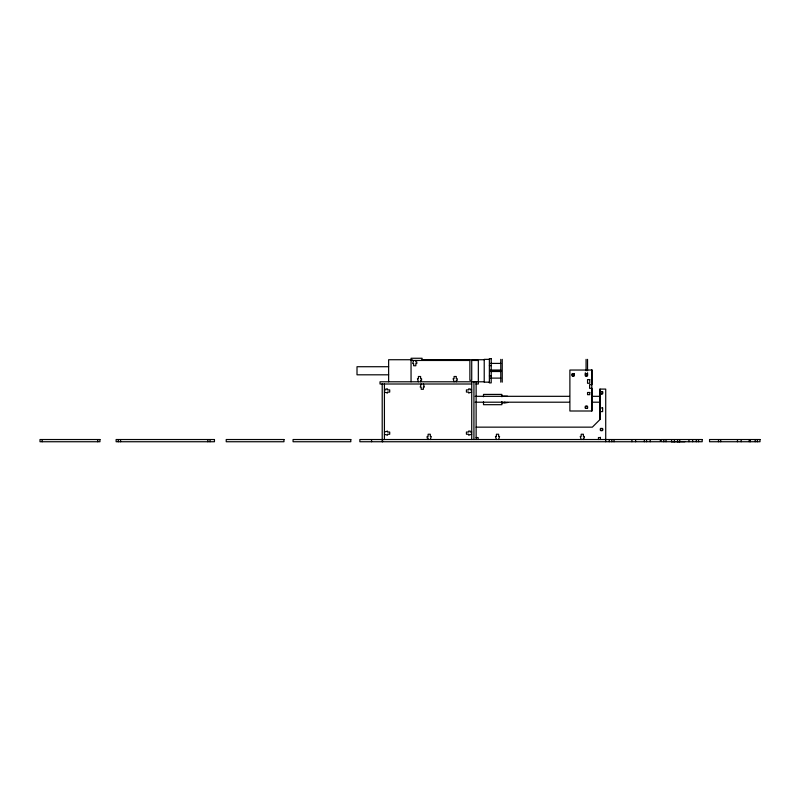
<?xml version="1.0" encoding="UTF-8"?>
<svg xmlns="http://www.w3.org/2000/svg" width="800" height="800" viewBox="0 0 800 800"><rect width="100%" height="100%" fill="white"/><g stroke="black" fill="none" stroke-linecap="round" stroke-linejoin="round"><path stroke-width="1.2" d="M476.13 427.15L592.35 427.15L600.21 419.3L599.98 389.09L605.72 389.09L605.72 441.74M507.76 402.49L505.09 402.89L504.82 402.1L504.56 402.89L502.15 402.89L501.88 402.1M489.37 359.36L484.22 359.36L484.22 382.16L489.37 382.16M412.22 359.73L388.63 359.73L388.63 381.79M422.15 359.73L484.22 359.73M411.05 360.47L469.88 360.47L469.88 380.32L471.72 380.32L471.72 360.47L478.34 360.47L478.34 384L475.89 384M490.51 363.41L500.77 363.41M489.37 365.61L491.21 365.61M388.63 366.72L357.01 366.72L357.01 374.81L388.63 374.81M490.51 370.03L500.77 370.03M490.51 370.76L500.77 370.76M490.51 371.5L500.77 371.5M585.34 373.72L587.54 373.72M489.37 375.91L491.21 375.91M490.51 378.11L500.77 378.11M484.22 381.79L380.01 381.79L380.01 384L471.72 384M384.42 389.88L385.89 389.88L385.89 388.92L387.51 388.92L387.51 389.88L389.71 389.88L389.71 392.09L387.51 392.09L387.51 393.04L384.42 392.09M471.72 389.88L470.25 389.88L470.25 388.92L468.63 388.92L468.63 389.88L466.43 389.88L466.43 392.09L468.63 392.09L468.63 393.04L471.72 392.09M502.15 396.21L504.56 396.21M505.09 396.21L507.5 396.21M475.17 396.32L569.38 396.32M591.7 396.32L600.38 396.32M475.17 402.2L569.38 402.2M591.7 402.2L600.38 402.2M384.42 432.05L387.51 431.1L387.51 432.05L389.71 432.05L389.71 434.26L387.51 434.26L387.51 435.21L384.42 434.26M471.72 432.03L470.25 432.03L470.25 431.07L468.63 431.07L468.63 432.03L466.43 432.03L466.43 434.23L468.63 434.23L468.63 435.19L471.72 434.23M476.13 437.55L478.12 437.55L478.12 439.53M600.43 437.55L598.44 437.55L598.44 439.53M671.55 441.59L674.41 441.59M677.56 441.59L679.76 441.59M671.67 441.59L684.89 441.74M757.41 439.53L757.41 441.74M755.2 439.53L755.2 441.74M750.38 439.53L750.38 441.74M749.18 439.53L749.21 441.74M741.15 439.53L741.15 441.74M737.48 439.53L737.48 441.74M720.71 439.53L720.71 441.74M718.51 439.53L718.51 441.74M698.52 439.53L698.52 441.74M696.32 439.53L696.32 441.74M692.64 439.53L692.64 441.74M688.96 439.53L688.96 441.74M679.76 439.53L679.76 441.74M677.56 439.53L677.56 441.74M674.41 439.53L674.41 441.74M671.55 439.53L671.55 441.74M666.02 439.53L666.02 441.74M663.81 439.53L663.81 441.74M650.21 439.53L650.21 441.74M646.53 439.53L646.53 441.74M644.33 439.53L644.33 441.74M635.6 439.53L635.6 441.74M631.92 439.53L631.92 441.74M614.03 439.53L614.03 441.74M611.82 439.53L611.82 441.74M609.25 439.53L609.25 441.74M602.63 428.37L602.63 430.58L600.43 430.58L600.43 428.37M600.43 437.3L600.43 439.53M599.98 389.09L599.98 419.3M591.81 370.04L591.81 411M587.54 359.36L587.54 370.76M587.54 372.76L587.54 375.92L585.34 375.92L585.34 372.76M587.54 408.43L587.54 406.22L585.34 406.22L585.34 408.43M586.07 359.36L586.07 370.76M583.4 439.53L583.4 438.06L584.36 438.06L584.36 436.45L583.4 436.45L583.4 434.24L581.19 434.24L581.19 436.45L580.24 436.45L581.19 439.53M502.24 359.36L502.24 382.16M501.88 396.73L501.88 394.41L483.5 394.41L483.5 396.73M501.88 401.87L501.88 404.69L483.5 404.69L483.5 401.87M500.77 359.36L500.77 382.16M498.61 439.53L499.57 436.45L498.61 436.45L498.61 434.24L496.41 434.24L496.41 436.45L495.45 436.45L496.41 439.53M476.13 381.79L476.13 439.53M473.93 381.79L473.93 439.53M471.72 381.79L471.72 439.53M456.28 381.79L456.28 380.32L457.24 380.32L457.24 378.7L456.28 378.7L456.28 376.5L454.07 376.5L454.07 378.7L453.12 378.7L454.07 381.79M430.31 439.53L431.27 436.45L430.31 436.45L430.31 434.24L428.11 434.24L428.11 436.45L427.15 436.45L427.15 438.06L428.11 438.06L428.11 439.53M423.39 384L424.35 387.09L423.39 387.09L423.39 389.29L421.19 389.29L421.19 387.09L420.23 387.09L421.19 384M422.09 360.47L422.09 358.26L411.05 358.26L411.05 381.79M420.61 381.79L420.61 380.32L421.57 380.32L421.57 378.7L420.61 378.7L420.61 376.5L418.41 376.5L418.41 378.7L417.45 378.7L418.41 381.79M415.83 360.47L415.83 361.94L416.79 361.94L416.79 363.55L415.83 363.55L415.83 365.76L413.63 365.76L413.63 363.55L412.67 363.55L413.63 360.47M384.42 384L384.42 439.53M382.58 439.53L382.58 441.74M382.21 383.92L382.21 441.74M371.55 439.53L371.55 441.74M210.05 439.53L210.05 441.74M207.84 439.53L207.84 441.74M120.56 439.53L120.56 441.74M118.35 439.53L118.33 441.74M97.74 439.53L97.74 441.74M42.13 439.53L42.21 441.74M491.21 358.63L489.37 358.63L489.37 382.89L491.21 382.89L491.21 358.63M591.96 370.04L569.89 370.04L569.89 411L591.96 411L591.96 388.33L589.6 388.33L589.6 384.65L591.96 384.65L591.96 370.04M574.31 373.72L572.1 373.72L572.1 375.92L574.31 375.92L574.31 373.72M589.75 379.6L587.54 379.6L587.54 383.28L589.75 383.28L589.75 379.6M602.63 391.68L600.43 391.68L600.43 393.89L602.63 393.89L602.63 391.68M589.75 392.48L587.54 392.48L587.54 394.68L589.75 394.68L589.75 392.48M602.63 407.94L600.43 407.94L600.43 411.61L602.63 411.61L602.63 407.94M99.95 439.53L40 439.53L40 441.74L99.95 441.74L99.95 439.53M214.46 439.53L116.13 439.53L116.13 441.74L214.46 441.74L214.46 439.53M283.97 439.53L226.23 439.53L226.23 441.74L283.97 441.74L283.97 439.53M350.81 439.53L293.07 439.53L293.07 441.74L350.81 441.74L350.81 439.53M660.34 439.53L359.86 439.53L359.86 441.74L660.34 441.74L660.34 439.53M702.2 439.53L661.24 439.53L661.24 441.74L702.2 441.74L702.2 439.53M760 439.53L709.55 439.53L709.55 441.74L760 441.74L760 439.53M600.75 393.56A1.1 1.1 0 0 0 602.59 393.07A1.1 1.1 0 0 0 601.24 391.72A1.1 1.1 0 0 0 600.75 393.56M600.75 430.26A1.1 1.1 0 0 0 602.59 429.76A1.1 1.1 0 0 0 601.24 428.41A1.1 1.1 0 0 0 600.75 430.26M572.65 375.78A1.1 1.1 0 0 0 574.31 374.82A1.1 1.1 0 0 0 572.65 373.87A1.1 1.1 0 0 0 572.65 375.78M585.89 375.78A1.1 1.1 0 0 0 587.54 374.82A1.1 1.1 0 0 0 585.89 373.87A1.1 1.1 0 0 0 585.89 375.78M585.89 408.28A1.1 1.1 0 0 0 587.54 407.32A1.1 1.1 0 0 0 585.89 406.37A1.1 1.1 0 0 0 585.89 408.28"/></g></svg>
